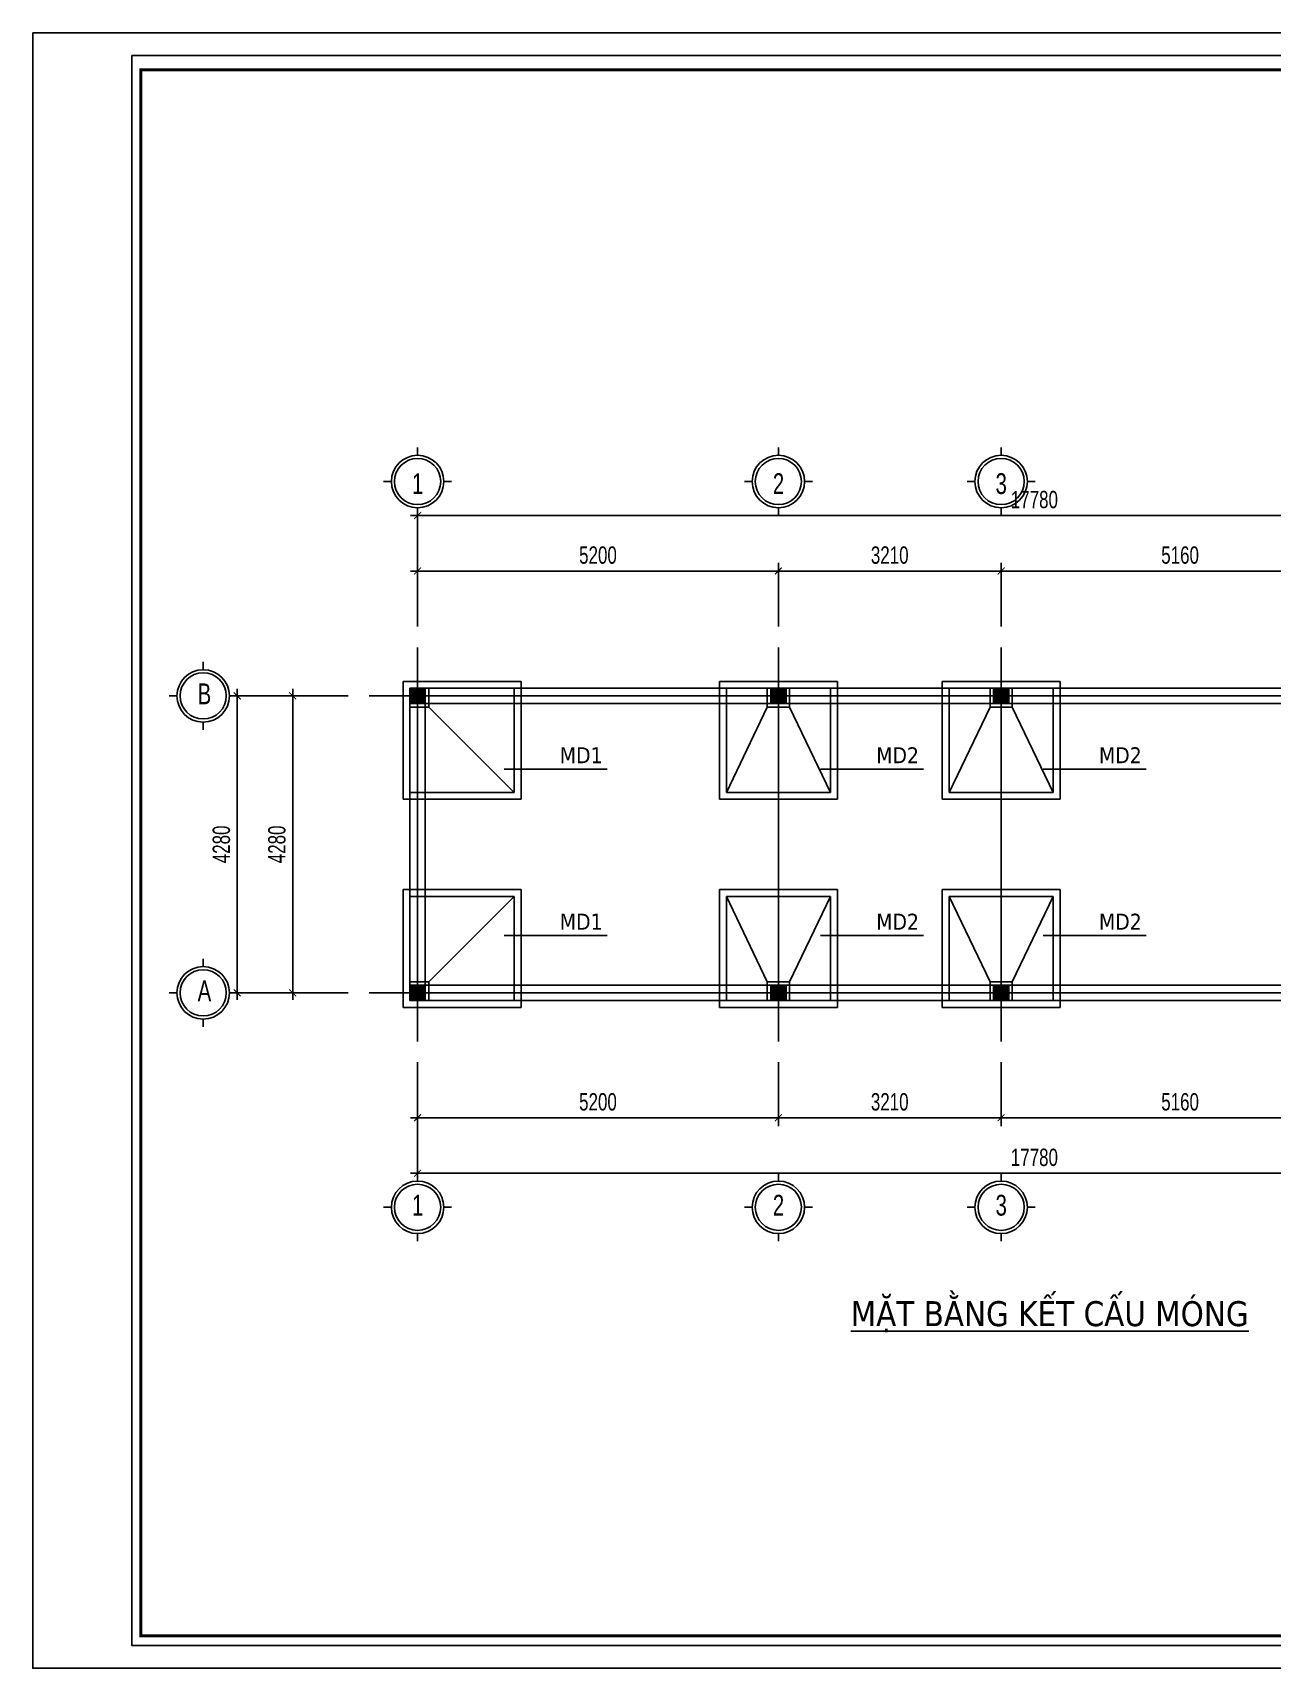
# Model space of a CAD drawing. Header units: inches. Extents: x 442278 to 842836, y -356313 to 59457.
# Drawn here: x 730625 to 748491, y -48075 to -24503 of the extents above; entities that cross this region are included whole.
import ezdxf
from ezdxf.enums import TextEntityAlignment as Align

# ---------------------------------------------------------------- set-up
doc = ezdxf.new("R2010")
doc.units = ezdxf.units.IN
doc.header["$LTSCALE"] = 250
doc.header["$MEASUREMENT"] = 0
doc.linetypes.add('CENTER', pattern=[50.8, 31.75, -6.35, 6.35, -6.35])
for name, color, linetype in [('3', 9, 'Continuous'), ('gsgsdfg', 31, 'Continuous'), ('LA.BT', 7, 'Continuous'), ('LA.DIM', 251, 'Continuous'), ('LA.KHAC', 252, 'Continuous'), ('LA.TEXT', 60, 'Continuous'), ('LA.TRUC', 251, 'CENTER'), ('NETTHAY', 8, 'Continuous'), ('NTHAY', 8, 'Continuous'), ('XDIT-BT', 7, 'Continuous'), ('XDIT-MANH', 252, 'Continuous')]:
    doc.layers.add(name, color=color, linetype=linetype)
doc.styles.add('AVANTH', font='')
doc.styles.add('S.STEXT', font='arial.ttf', dxfattribs={"width": 0.7})
doc.styles.get("Standard").update_dxf_attribs({"font": 'arial.ttf'})
doc.styles.add('VnAvantH', font='', dxfattribs={"width": 0.7})
doc.styles.get('AVANTH').set_extended_font_data('.VnAvantH')
doc.styles.get('VnAvantH').set_extended_font_data('.VnAvantH')
doc.dimstyles.new('S.DIM100', dxfattribs={"dimtxt": 250, "dimasz": 100, "dimexe": 120, "dimexo": 0, "dimgap": 100, "dimtad": 1, "dimdec": 0, "dimzin": 13, "dimdsep": 46, "dimtxsty": 'S.STEXT', "dimblk": 'ARCHTICK', "dimblk1": 'ARCHTICK', "dimcen": 0, "dimdle": 100, "dimclrd": 251, "dimclre": 251, "dimclrt": 60, "dimadec": 0, "dimazin": 0, "dimtfac": 1, "dimtdec": 0, "dimtix": 1, "dimtmove": 2, "dimatfit": 3, "dimfxl": 1, "dimtolj": 1, "dimtzin": 13, "dimarcsym": 0})
doc.dimstyles.get("Standard").update_dxf_attribs({"dimtxt": 0.18, "dimasz": 0.18, "dimexe": 0.18, "dimexo": 0.0625, "dimgap": 0.09, "dimtad": 0, "dimtih": 1, "dimtoh": 1, "dimdec": 0, "dimzin": 0, "dimdsep": 46, "dimtxsty": 'Standard', "dimcen": 0.09, "dimadec": 8, "dimazin": 0, "dimtfac": 1, "dimtdec": 0, "dimtofl": 0, "dimtmove": 0, "dimatfit": 3, "dimfxl": 1, "dimtolj": 1, "dimtzin": 0, "dimarcsym": 0})

# ---------------------------------------------------------------- blocks, each defined once
blk = doc.blocks.new('KHUNG CHUAN SEICO')
at = {"layer": 'DEFPOINTS', "lineweight": -3, "ltscale": 2000}
blk.add_lwpolyline([(0, 397.16), (572.13, 397.16), (572.13, 0), (0, 0)], close=True, dxfattribs=at)
at = {"layer": 'gsgsdfg'}
blk.add_lwpolyline([(0, 397.16), (572.13, 397.16), (572.13, 0), (0, 0)], close=True, dxfattribs=at)
blk.add_lwpolyline([(0, 397.16), (572.13, 397.16), (572.13, 0), (0, 0)], close=True, dxfattribs=at)
at = {"layer": 'NETTHAY', "ltscale": 0.5, "const_width": 0.743}
blk.add_lwpolyline([(26.26, 388.15), (460.75, 388.15), (460.75, 7.88), (26.26, 7.88), (26.26, 388.51)], dxfattribs=at)
at = {"layer": 'NTHAY', "lineweight": -3, "ltscale": 2000}
blk.add_lwpolyline([(24.06, 391.61), (565.91, 391.61), (565.91, 5.55), (24.06, 5.55)], close=True, dxfattribs=at)
at = {"layer": '3', "ltscale": 0.5, "style": 'VnAvantH'}
for tag, height, p in [('DRAWING1', 4.75, (514.01, 46.77)), ('DRAWING2', 4.75, (514.07, 36.02)), ('DATE', 2.5, (477.02, 18.64))]:
    blk.add_attdef(tag, text='', height=height, dxfattribs=at).set_placement(p, align=Align.CENTER)
blk = doc.blocks.new('_ArchTick')
at = {"color": 0, "linetype": 'ByBlock', "const_width": 0.15}
blk.add_lwpolyline([(-0.5, -0.5), (0.5, 0.5)], dxfattribs=at)
blk = doc.blocks.new('*D389')
at = {"layer": 'DEFPOINTS', "color": 0, "transparency": 16777216}
for p in [(734372, -34061), (735172, -34061), (735172, -38341)]:
    blk.add_point(p, dxfattribs=at)
at = {"layer": 'LA.DIM', "color": 251, "lineweight": -2, "transparency": 16777216}
for p, q in [((735172, -34061), (734252, -34061)), ((734372, -38441), (734372, -33961)), ((735172, -38341), (734252, -38341))]:
    blk.add_line(p, q, dxfattribs=at)
at = {"layer": 'LA.DIM', "color": 251, "lineweight": -2, "transparency": 16777216, "xscale": 100, "yscale": 100, "zscale": 100}
for p, rotation in [((734372, -34061), 90), ((734372, -38341), 270)]:
    blk.add_blockref('_ArchTick', p, dxfattribs=dict(at, rotation=rotation))
at = {"layer": 'LA.DIM', "color": 60, "transparency": 16777216, "insert": (734145, -36201), "char_height": 250, "attachment_point": 5, "rotation": 90, "style": 'S.STEXT'}
blk.add_mtext('\\A1;4280', dxfattribs=at)
blk = doc.blocks.new('*D390')
at = {"layer": 'DEFPOINTS', "color": 0, "transparency": 16777216}
for p in [(733572, -34061), (735172, -34061), (735172, -38341)]:
    blk.add_point(p, dxfattribs=at)
at = {"layer": 'LA.DIM', "color": 251, "lineweight": -2, "transparency": 16777216}
for p, q in [((735172, -34061), (733452, -34061)), ((733572, -38441), (733572, -33961)), ((735172, -38341), (733452, -38341))]:
    blk.add_line(p, q, dxfattribs=at)
at = {"layer": 'LA.DIM', "color": 251, "lineweight": -2, "transparency": 16777216, "xscale": 100, "yscale": 100, "zscale": 100}
for p, rotation in [((733572, -34061), 90), ((733572, -38341), 270)]:
    blk.add_blockref('_ArchTick', p, dxfattribs=dict(at, rotation=rotation))
at = {"layer": 'LA.DIM', "color": 60, "transparency": 16777216, "insert": (733345, -36201), "char_height": 250, "attachment_point": 5, "rotation": 90, "style": 'S.STEXT'}
blk.add_mtext('\\A1;4280', dxfattribs=at)
blk = doc.blocks.new('*D393')
at = {"layer": 'DEFPOINTS', "color": 0, "transparency": 16777216}
for p in [(736172, -39341), (741372, -39341), (741372, -40141)]:
    blk.add_point(p, dxfattribs=at)
at = {"layer": 'LA.DIM', "color": 251, "lineweight": -2, "transparency": 16777216}
for p, q in [((736172, -39341), (736172, -40261)), ((741372, -39341), (741372, -40261)), ((736072, -40141), (741472, -40141))]:
    blk.add_line(p, q, dxfattribs=at)
at = {"layer": 'LA.DIM', "color": 251, "lineweight": -2, "transparency": 16777216, "xscale": 100, "yscale": 100, "zscale": 100, "rotation": 180}
blk.add_blockref('_ArchTick', (736172, -40141), dxfattribs=at)
at = {"layer": 'LA.DIM', "color": 251, "lineweight": -2, "transparency": 16777216, "xscale": 100, "yscale": 100, "zscale": 100}
blk.add_blockref('_ArchTick', (741372, -40141), dxfattribs=at)
at = {"layer": 'LA.DIM', "color": 60, "transparency": 16777216, "insert": (738772, -39913), "char_height": 250, "attachment_point": 5, "style": 'S.STEXT'}
blk.add_mtext('\\A1;5200', dxfattribs=at)
blk = doc.blocks.new('*D394')
at = {"layer": 'DEFPOINTS', "color": 0, "transparency": 16777216}
for p in [(736172, -39341), (753952, -39341), (753952, -40941)]:
    blk.add_point(p, dxfattribs=at)
at = {"layer": 'LA.DIM', "color": 251, "lineweight": -2, "transparency": 16777216}
for p, q in [((736172, -39341), (736172, -41061)), ((753952, -39341), (753952, -41061)), ((736072, -40941), (754052, -40941))]:
    blk.add_line(p, q, dxfattribs=at)
at = {"layer": 'LA.DIM', "color": 251, "lineweight": -2, "transparency": 16777216, "xscale": 100, "yscale": 100, "zscale": 100, "rotation": 180}
blk.add_blockref('_ArchTick', (736172, -40941), dxfattribs=at)
at = {"layer": 'LA.DIM', "color": 251, "lineweight": -2, "transparency": 16777216, "xscale": 100, "yscale": 100, "zscale": 100}
blk.add_blockref('_ArchTick', (753952, -40941), dxfattribs=at)
at = {"layer": 'LA.DIM', "color": 60, "transparency": 16777216, "insert": (745062, -40713), "char_height": 250, "attachment_point": 5, "style": 'S.STEXT'}
blk.add_mtext('\\A1;17780', dxfattribs=at)
blk = doc.blocks.new('*D395')
at = {"layer": 'DEFPOINTS', "color": 0, "transparency": 16777216}
for p in [(741372, -32261), (736172, -33061), (741372, -33061)]:
    blk.add_point(p, dxfattribs=at)
at = {"layer": 'LA.DIM', "color": 251, "lineweight": -2, "transparency": 16777216}
for p, q in [((736072, -32261), (741472, -32261)), ((736172, -33061), (736172, -32141)), ((741372, -33061), (741372, -32141))]:
    blk.add_line(p, q, dxfattribs=at)
at = {"layer": 'LA.DIM', "color": 251, "lineweight": -2, "transparency": 16777216, "xscale": 100, "yscale": 100, "zscale": 100, "rotation": 180}
blk.add_blockref('_ArchTick', (736172, -32261), dxfattribs=at)
at = {"layer": 'LA.DIM', "color": 251, "lineweight": -2, "transparency": 16777216, "xscale": 100, "yscale": 100, "zscale": 100}
blk.add_blockref('_ArchTick', (741372, -32261), dxfattribs=at)
at = {"layer": 'LA.DIM', "color": 60, "transparency": 16777216, "insert": (738772, -32033), "char_height": 250, "attachment_point": 5, "style": 'S.STEXT'}
blk.add_mtext('\\A1;5200', dxfattribs=at)
blk = doc.blocks.new('*D396')
at = {"layer": 'DEFPOINTS', "color": 0, "transparency": 16777216}
for p in [(753952, -31461), (736172, -33061), (753952, -33061)]:
    blk.add_point(p, dxfattribs=at)
at = {"layer": 'LA.DIM', "color": 251, "lineweight": -2, "transparency": 16777216}
for p, q in [((736172, -33061), (736172, -31341)), ((753952, -33061), (753952, -31341)), ((736072, -31461), (754052, -31461))]:
    blk.add_line(p, q, dxfattribs=at)
at = {"layer": 'LA.DIM', "color": 251, "lineweight": -2, "transparency": 16777216, "xscale": 100, "yscale": 100, "zscale": 100, "rotation": 180}
blk.add_blockref('_ArchTick', (736172, -31461), dxfattribs=at)
at = {"layer": 'LA.DIM', "color": 251, "lineweight": -2, "transparency": 16777216, "xscale": 100, "yscale": 100, "zscale": 100}
blk.add_blockref('_ArchTick', (753952, -31461), dxfattribs=at)
at = {"layer": 'LA.DIM', "color": 60, "transparency": 16777216, "insert": (745062, -31233), "char_height": 250, "attachment_point": 5, "style": 'S.STEXT'}
blk.add_mtext('\\A1;17780', dxfattribs=at)
blk = doc.blocks.new('*D397')
at = {"layer": 'DEFPOINTS', "color": 0, "transparency": 16777216}
for p in [(741372, -39341), (744582, -39341), (744582, -40141)]:
    blk.add_point(p, dxfattribs=at)
at = {"layer": 'LA.DIM', "color": 251, "lineweight": -2, "transparency": 16777216}
for p, q in [((741372, -39341), (741372, -40261)), ((744582, -39341), (744582, -40261)), ((741272, -40141), (744682, -40141))]:
    blk.add_line(p, q, dxfattribs=at)
at = {"layer": 'LA.DIM', "color": 251, "lineweight": -2, "transparency": 16777216, "xscale": 100, "yscale": 100, "zscale": 100, "rotation": 180}
blk.add_blockref('_ArchTick', (741372, -40141), dxfattribs=at)
at = {"layer": 'LA.DIM', "color": 251, "lineweight": -2, "transparency": 16777216, "xscale": 100, "yscale": 100, "zscale": 100}
blk.add_blockref('_ArchTick', (744582, -40141), dxfattribs=at)
at = {"layer": 'LA.DIM', "color": 60, "transparency": 16777216, "insert": (742977, -39913), "char_height": 250, "attachment_point": 5, "style": 'S.STEXT'}
blk.add_mtext('\\A1;3210', dxfattribs=at)
blk = doc.blocks.new('*D398')
at = {"layer": 'DEFPOINTS', "color": 0, "transparency": 16777216}
for p in [(736172, -39341), (753952, -39341), (753952, -40941)]:
    blk.add_point(p, dxfattribs=at)
at = {"layer": 'LA.DIM', "color": 251, "lineweight": -2, "transparency": 16777216}
for p, q in [((736172, -39341), (736172, -41061)), ((753952, -39341), (753952, -41061)), ((736072, -40941), (754052, -40941))]:
    blk.add_line(p, q, dxfattribs=at)
at = {"layer": 'LA.DIM', "color": 251, "lineweight": -2, "transparency": 16777216, "xscale": 100, "yscale": 100, "zscale": 100, "rotation": 180}
blk.add_blockref('_ArchTick', (736172, -40941), dxfattribs=at)
at = {"layer": 'LA.DIM', "color": 251, "lineweight": -2, "transparency": 16777216, "xscale": 100, "yscale": 100, "zscale": 100}
blk.add_blockref('_ArchTick', (753952, -40941), dxfattribs=at)
at = {"layer": 'LA.DIM', "color": 60, "transparency": 16777216, "insert": (745062, -40713), "char_height": 250, "attachment_point": 5, "style": 'S.STEXT'}
blk.add_mtext('\\A1;17780', dxfattribs=at)
blk = doc.blocks.new('*D399')
at = {"layer": 'DEFPOINTS', "color": 0, "transparency": 16777216}
for p in [(744582, -32261), (741372, -33061), (744582, -33061)]:
    blk.add_point(p, dxfattribs=at)
at = {"layer": 'LA.DIM', "color": 251, "lineweight": -2, "transparency": 16777216}
for p, q in [((741272, -32261), (744682, -32261)), ((741372, -33061), (741372, -32141)), ((744582, -33061), (744582, -32141))]:
    blk.add_line(p, q, dxfattribs=at)
at = {"layer": 'LA.DIM', "color": 251, "lineweight": -2, "transparency": 16777216, "xscale": 100, "yscale": 100, "zscale": 100, "rotation": 180}
blk.add_blockref('_ArchTick', (741372, -32261), dxfattribs=at)
at = {"layer": 'LA.DIM', "color": 251, "lineweight": -2, "transparency": 16777216, "xscale": 100, "yscale": 100, "zscale": 100}
blk.add_blockref('_ArchTick', (744582, -32261), dxfattribs=at)
at = {"layer": 'LA.DIM', "color": 60, "transparency": 16777216, "insert": (742977, -32033), "char_height": 250, "attachment_point": 5, "style": 'S.STEXT'}
blk.add_mtext('\\A1;3210', dxfattribs=at)
blk = doc.blocks.new('*D400')
at = {"layer": 'DEFPOINTS', "color": 0, "transparency": 16777216}
for p in [(753952, -31461), (736172, -33061), (753952, -33061)]:
    blk.add_point(p, dxfattribs=at)
at = {"layer": 'LA.DIM', "color": 251, "lineweight": -2, "transparency": 16777216}
for p, q in [((736172, -33061), (736172, -31341)), ((753952, -33061), (753952, -31341)), ((736072, -31461), (754052, -31461))]:
    blk.add_line(p, q, dxfattribs=at)
at = {"layer": 'LA.DIM', "color": 251, "lineweight": -2, "transparency": 16777216, "xscale": 100, "yscale": 100, "zscale": 100, "rotation": 180}
blk.add_blockref('_ArchTick', (736172, -31461), dxfattribs=at)
at = {"layer": 'LA.DIM', "color": 251, "lineweight": -2, "transparency": 16777216, "xscale": 100, "yscale": 100, "zscale": 100}
blk.add_blockref('_ArchTick', (753952, -31461), dxfattribs=at)
at = {"layer": 'LA.DIM', "color": 60, "transparency": 16777216, "insert": (745062, -31233), "char_height": 250, "attachment_point": 5, "style": 'S.STEXT'}
blk.add_mtext('\\A1;17780', dxfattribs=at)
blk = doc.blocks.new('*D401')
at = {"layer": 'DEFPOINTS', "color": 0, "transparency": 16777216}
for p in [(744582, -39341), (749742, -39341), (749742, -40141)]:
    blk.add_point(p, dxfattribs=at)
at = {"layer": 'LA.DIM', "color": 251, "lineweight": -2, "transparency": 16777216}
for p, q in [((744582, -39341), (744582, -40261)), ((749742, -39341), (749742, -40261)), ((744482, -40141), (749842, -40141))]:
    blk.add_line(p, q, dxfattribs=at)
at = {"layer": 'LA.DIM', "color": 251, "lineweight": -2, "transparency": 16777216, "xscale": 100, "yscale": 100, "zscale": 100, "rotation": 180}
blk.add_blockref('_ArchTick', (744582, -40141), dxfattribs=at)
at = {"layer": 'LA.DIM', "color": 251, "lineweight": -2, "transparency": 16777216, "xscale": 100, "yscale": 100, "zscale": 100}
blk.add_blockref('_ArchTick', (749742, -40141), dxfattribs=at)
at = {"layer": 'LA.DIM', "color": 60, "transparency": 16777216, "insert": (747162, -39913), "char_height": 250, "attachment_point": 5, "style": 'S.STEXT'}
blk.add_mtext('\\A1;5160', dxfattribs=at)
blk = doc.blocks.new('*D402')
at = {"layer": 'DEFPOINTS', "color": 0, "transparency": 16777216}
for p in [(736172, -39341), (753952, -39341), (753952, -40941)]:
    blk.add_point(p, dxfattribs=at)
at = {"layer": 'LA.DIM', "color": 251, "lineweight": -2, "transparency": 16777216}
for p, q in [((736172, -39341), (736172, -41061)), ((753952, -39341), (753952, -41061)), ((736072, -40941), (754052, -40941))]:
    blk.add_line(p, q, dxfattribs=at)
at = {"layer": 'LA.DIM', "color": 251, "lineweight": -2, "transparency": 16777216, "xscale": 100, "yscale": 100, "zscale": 100, "rotation": 180}
blk.add_blockref('_ArchTick', (736172, -40941), dxfattribs=at)
at = {"layer": 'LA.DIM', "color": 251, "lineweight": -2, "transparency": 16777216, "xscale": 100, "yscale": 100, "zscale": 100}
blk.add_blockref('_ArchTick', (753952, -40941), dxfattribs=at)
at = {"layer": 'LA.DIM', "color": 60, "transparency": 16777216, "insert": (745062, -40713), "char_height": 250, "attachment_point": 5, "style": 'S.STEXT'}
blk.add_mtext('\\A1;17780', dxfattribs=at)
blk = doc.blocks.new('*D403')
at = {"layer": 'DEFPOINTS', "color": 0, "transparency": 16777216}
for p in [(749742, -32261), (744582, -33061), (749742, -33061)]:
    blk.add_point(p, dxfattribs=at)
at = {"layer": 'LA.DIM', "color": 251, "lineweight": -2, "transparency": 16777216}
for p, q in [((744482, -32261), (749842, -32261)), ((744582, -33061), (744582, -32141)), ((749742, -33061), (749742, -32141))]:
    blk.add_line(p, q, dxfattribs=at)
at = {"layer": 'LA.DIM', "color": 251, "lineweight": -2, "transparency": 16777216, "xscale": 100, "yscale": 100, "zscale": 100, "rotation": 180}
blk.add_blockref('_ArchTick', (744582, -32261), dxfattribs=at)
at = {"layer": 'LA.DIM', "color": 251, "lineweight": -2, "transparency": 16777216, "xscale": 100, "yscale": 100, "zscale": 100}
blk.add_blockref('_ArchTick', (749742, -32261), dxfattribs=at)
at = {"layer": 'LA.DIM', "color": 60, "transparency": 16777216, "insert": (747162, -32033), "char_height": 250, "attachment_point": 5, "style": 'S.STEXT'}
blk.add_mtext('\\A1;5160', dxfattribs=at)
blk = doc.blocks.new('*D404')
at = {"layer": 'DEFPOINTS', "color": 0, "transparency": 16777216}
for p in [(753952, -31461), (736172, -33061), (753952, -33061)]:
    blk.add_point(p, dxfattribs=at)
at = {"layer": 'LA.DIM', "color": 251, "lineweight": -2, "transparency": 16777216}
for p, q in [((736172, -33061), (736172, -31341)), ((753952, -33061), (753952, -31341)), ((736072, -31461), (754052, -31461))]:
    blk.add_line(p, q, dxfattribs=at)
at = {"layer": 'LA.DIM', "color": 251, "lineweight": -2, "transparency": 16777216, "xscale": 100, "yscale": 100, "zscale": 100, "rotation": 180}
blk.add_blockref('_ArchTick', (736172, -31461), dxfattribs=at)
at = {"layer": 'LA.DIM', "color": 251, "lineweight": -2, "transparency": 16777216, "xscale": 100, "yscale": 100, "zscale": 100}
blk.add_blockref('_ArchTick', (753952, -31461), dxfattribs=at)
at = {"layer": 'LA.DIM', "color": 60, "transparency": 16777216, "insert": (745062, -31233), "char_height": 250, "attachment_point": 5, "style": 'S.STEXT'}
blk.add_mtext('\\A1;17780', dxfattribs=at)
blk = doc.blocks.new('*D406')
at = {"layer": 'DEFPOINTS', "color": 0, "transparency": 16777216}
for p in [(736172, -39341), (753952, -39341), (753952, -40941)]:
    blk.add_point(p, dxfattribs=at)
at = {"layer": 'LA.DIM', "color": 251, "lineweight": -2, "transparency": 16777216}
for p, q in [((736172, -39341), (736172, -41061)), ((753952, -39341), (753952, -41061)), ((736072, -40941), (754052, -40941))]:
    blk.add_line(p, q, dxfattribs=at)
at = {"layer": 'LA.DIM', "color": 251, "lineweight": -2, "transparency": 16777216, "xscale": 100, "yscale": 100, "zscale": 100, "rotation": 180}
blk.add_blockref('_ArchTick', (736172, -40941), dxfattribs=at)
at = {"layer": 'LA.DIM', "color": 251, "lineweight": -2, "transparency": 16777216, "xscale": 100, "yscale": 100, "zscale": 100}
blk.add_blockref('_ArchTick', (753952, -40941), dxfattribs=at)
at = {"layer": 'LA.DIM', "color": 60, "transparency": 16777216, "insert": (745062, -40713), "char_height": 250, "attachment_point": 5, "style": 'S.STEXT'}
blk.add_mtext('\\A1;17780', dxfattribs=at)
blk = doc.blocks.new('*D408')
at = {"layer": 'DEFPOINTS', "color": 0, "transparency": 16777216}
for p in [(753952, -31461), (736172, -33061), (753952, -33061)]:
    blk.add_point(p, dxfattribs=at)
at = {"layer": 'LA.DIM', "color": 251, "lineweight": -2, "transparency": 16777216}
for p, q in [((736172, -33061), (736172, -31341)), ((753952, -33061), (753952, -31341)), ((736072, -31461), (754052, -31461))]:
    blk.add_line(p, q, dxfattribs=at)
at = {"layer": 'LA.DIM', "color": 251, "lineweight": -2, "transparency": 16777216, "xscale": 100, "yscale": 100, "zscale": 100, "rotation": 180}
blk.add_blockref('_ArchTick', (736172, -31461), dxfattribs=at)
at = {"layer": 'LA.DIM', "color": 251, "lineweight": -2, "transparency": 16777216, "xscale": 100, "yscale": 100, "zscale": 100}
blk.add_blockref('_ArchTick', (753952, -31461), dxfattribs=at)
at = {"layer": 'LA.DIM', "color": 60, "transparency": 16777216, "insert": (745062, -31233), "char_height": 250, "attachment_point": 5, "style": 'S.STEXT'}
blk.add_mtext('\\A1;17780', dxfattribs=at)

msp = doc.modelspace()

# ---------------------------------------------------------------- hatches: boundary and pattern name
at = {"layer": 'LA.KHAC'}
for points in [[(736062.67, -33951.14), (736062.67, -34171.14), (736282.67, -34171.14), (736282.67, -33951.14)], [(741262.67, -33951.14), (741262.67, -34171.14), (741482.67, -34171.14), (741482.67, -33951.14)], [(744472.67, -33951.14), (744472.67, -34171.14), (744692.67, -34171.14), (744692.67, -33951.14)], [(736062.67, -38451.14), (736062.67, -38231.14), (736282.67, -38231.14), (736282.67, -38451.14)], [(741262.67, -38451.14), (741262.67, -38231.14), (741482.67, -38231.14), (741482.67, -38451.14)], [(744472.67, -38451.14), (744472.67, -38231.14), (744692.67, -38231.14), (744692.67, -38451.14)]]:
    msp.add_hatch(color=256, dxfattribs=at).paths.add_polyline_path(points, flags=16)

# ---------------------------------------------------------------- linework, layer by layer
at = {"layer": 'LA.BT'}
for p, q in [((736062.77, -33951.14), (737562.77, -33951.14)), ((736062.77, -35451.14), (736062.77, -33951.14)), ((737562.77, -33951.14), (737562.77, -35451.14)), ((740622.77, -33951.14), (742122.77, -33951.14)), ((740622.77, -35451.14), (740622.77, -33951.14)), ((742122.77, -33951.14), (742122.77, -35451.14)), ((743832.77, -33951.14), (745332.77, -33951.14)), ((743832.77, -35451.14), (743832.77, -33951.14)), ((745332.77, -33951.14), (745332.77, -35451.14)), ((737562.77, -35451.14), (736062.77, -35451.14)), ((742122.77, -35451.14), (740622.77, -35451.14)), ((745332.77, -35451.14), (743832.77, -35451.14)), ((737562.77, -36951.14), (736062.77, -36951.14)), ((736062.77, -36951.14), (736062.77, -38451.14)), ((737562.77, -38451.14), (737562.77, -36951.14)), ((742122.77, -36951.14), (740622.77, -36951.14)), ((740622.77, -36951.14), (740622.77, -38451.14)), ((742122.77, -38451.14), (742122.77, -36951.14)), ((745332.77, -36951.14), (743832.77, -36951.14)), ((743832.77, -36951.14), (743832.77, -38451.14)), ((745332.77, -38451.14), (745332.77, -36951.14)), ((736062.77, -38451.14), (737562.77, -38451.14)), ((740622.77, -38451.14), (742122.77, -38451.14)), ((743832.77, -38451.14), (745332.77, -38451.14))]:
    msp.add_line(p, q, dxfattribs=at)
for points in [[(736062.67, -33951.14), (736062.67, -34171.14), (736282.67, -34171.14), (736282.67, -33951.14)], [(736062.77, -34171.14), (736282.77, -34171.14), (736282.77, -33951.14), (736062.77, -33951.14)], [(741262.67, -33951.14), (741262.67, -34171.14), (741482.67, -34171.14), (741482.67, -33951.14)], [(741262.77, -34171.14), (741482.77, -34171.14), (741482.77, -33951.14), (741262.77, -33951.14)], [(741262.77, -34171.14), (741482.77, -34171.14), (741482.77, -33951.14), (741262.77, -33951.14)], [(744472.67, -33951.14), (744472.67, -34171.14), (744692.67, -34171.14), (744692.67, -33951.14)], [(744472.77, -34171.14), (744692.77, -34171.14), (744692.77, -33951.14), (744472.77, -33951.14)], [(744472.77, -34171.14), (744692.77, -34171.14), (744692.77, -33951.14), (744472.77, -33951.14)], [(736062.67, -38451.14), (736062.67, -38231.14), (736282.67, -38231.14), (736282.67, -38451.14)], [(736062.77, -38231.14), (736282.77, -38231.14), (736282.77, -38451.14), (736062.77, -38451.14)], [(741262.67, -38451.14), (741262.67, -38231.14), (741482.67, -38231.14), (741482.67, -38451.14)], [(741262.77, -38231.14), (741482.77, -38231.14), (741482.77, -38451.14), (741262.77, -38451.14)], [(741262.77, -38231.14), (741482.77, -38231.14), (741482.77, -38451.14), (741262.77, -38451.14)], [(744472.67, -38451.14), (744472.67, -38231.14), (744692.67, -38231.14), (744692.67, -38451.14)], [(744472.77, -38231.14), (744692.77, -38231.14), (744692.77, -38451.14), (744472.77, -38451.14)], [(744472.77, -38231.14), (744692.77, -38231.14), (744692.77, -38451.14), (744472.77, -38451.14)]]:
    msp.add_lwpolyline(points, close=True, dxfattribs=at)
at = {"layer": 'LA.KHAC'}
for p, q in [((735962.77, -33851.14), (737662.77, -33851.14)), ((735962.77, -35551.14), (735962.77, -33851.14)), ((737662.77, -33851.14), (737662.77, -35551.14)), ((740522.77, -33851.14), (742222.77, -33851.14)), ((740522.77, -35551.14), (740522.77, -33851.14)), ((742222.77, -33851.14), (742222.77, -35551.14)), ((743732.77, -33851.14), (745432.77, -33851.14)), ((743732.77, -35551.14), (743732.77, -33851.14)), ((745432.77, -33851.14), (745432.77, -35551.14)), ((737562.77, -35451.14), (736332.77, -34221.14)), ((740622.77, -35451.14), (741212.77, -34221.14)), ((742122.77, -35451.14), (741532.77, -34221.14)), ((743832.77, -35451.14), (744422.77, -34221.14)), ((745332.77, -35451.14), (744742.77, -34221.14)), ((737662.77, -35551.14), (735962.77, -35551.14)), ((742222.77, -35551.14), (740522.77, -35551.14)), ((745432.77, -35551.14), (743732.77, -35551.14)), ((737662.77, -36851.14), (735962.77, -36851.14)), ((735962.77, -36851.14), (735962.77, -38551.14)), ((737562.77, -36951.14), (736332.77, -38181.14)), ((737662.77, -38551.14), (737662.77, -36851.14)), ((742222.77, -36851.14), (740522.77, -36851.14)), ((740522.77, -36851.14), (740522.77, -38551.14)), ((740622.77, -36951.14), (741212.77, -38181.14)), ((742122.77, -36951.14), (741532.77, -38181.14)), ((742222.77, -38551.14), (742222.77, -36851.14)), ((745432.77, -36851.14), (743732.77, -36851.14)), ((743732.77, -36851.14), (743732.77, -38551.14)), ((743832.77, -36951.14), (744422.77, -38181.14)), ((745332.77, -36951.14), (744742.77, -38181.14)), ((745432.77, -38551.14), (745432.77, -36851.14)), ((735962.77, -38551.14), (737662.77, -38551.14)), ((740522.77, -38551.14), (742222.77, -38551.14)), ((743732.77, -38551.14), (745432.77, -38551.14))]:
    msp.add_line(p, q, dxfattribs=at)
for points in [[(736062.77, -34221.14), (736332.77, -34221.14), (736332.77, -33951.14), (736062.77, -33951.14)], [(741212.77, -34221.14), (741532.77, -34221.14), (741532.77, -33951.14), (741212.77, -33951.14)], [(744422.77, -34221.14), (744742.77, -34221.14), (744742.77, -33951.14), (744422.77, -33951.14)], [(736062.77, -38181.14), (736332.77, -38181.14), (736332.77, -38451.14), (736062.77, -38451.14)], [(741212.77, -38181.14), (741532.77, -38181.14), (741532.77, -38451.14), (741212.77, -38451.14)], [(744422.77, -38181.14), (744742.77, -38181.14), (744742.77, -38451.14), (744422.77, -38451.14)]]:
    msp.add_lwpolyline(points, close=True, dxfattribs=at)
at = {"layer": 'LA.TRUC', "ltscale": 30}
for p, q in [((736172.33, -39041.14), (736172.33, -33361.14)), ((741372.33, -39041.14), (741372.33, -33361.14)), ((744582.33, -39041.14), (744582.33, -33361.14)), ((735472.33, -34061.14), (754652.33, -34061.14)), ((735472.33, -38341.14), (754652.33, -38341.14))]:
    msp.add_line(p, q, dxfattribs=at)
at = {"layer": 'LA.TRUC', "ltscale": 5}
for p, q in [((736062.77, -34061.14), (737562.77, -34061.14)), ((736172.77, -33951.14), (736172.77, -35451.14)), ((740622.77, -34061.14), (742122.77, -34061.14)), ((741372.77, -33951.14), (741372.77, -35451.14)), ((743832.77, -34061.14), (745332.77, -34061.14)), ((744582.77, -33951.14), (744582.77, -35451.14)), ((736172.77, -38451.14), (736172.77, -36951.14)), ((741372.77, -38451.14), (741372.77, -36951.14)), ((744582.77, -38451.14), (744582.77, -36951.14)), ((736062.77, -38341.14), (737562.77, -38341.14)), ((740622.77, -38341.14), (742122.77, -38341.14)), ((743832.77, -38341.14), (745332.77, -38341.14))]:
    msp.add_line(p, q, dxfattribs=at)
at = {"layer": 'XDIT-BT'}
for p, q in [((736061.99, -33951.14), (754062, -33951.14)), ((736062.69, -38451.14), (736061.99, -33951.14)), ((736282.02, -34171.14), (753842, -34171.14)), ((736282.65, -38231.14), (736282.02, -34171.14)), ((753842, -38231.14), (736282.65, -38231.14)), ((754062, -38451.14), (736062.69, -38451.14))]:
    msp.add_line(p, q, dxfattribs=at)
at = {"layer": 'XDIT-BT', "linetype": 'Continuous'}
for centre in [(736172.33, -30971.36), (741372.33, -30971.36), (744582.33, -30971.36), (733082.56, -34061.14), (733082.56, -38341.14), (736172.33, -41431.36), (741372.33, -41431.36), (744582.33, -41431.36)]:
    msp.add_circle(centre, 332.64, dxfattribs=at)
at = {"layer": 'XDIT-MANH', "linetype": 'Continuous'}
for p, q in [((736172.33, -30481.14), (736172.33, -30593.09)), ((741372.33, -30481.14), (741372.33, -30593.09)), ((744582.33, -30481.14), (744582.33, -30593.09)), ((735794.06, -30971.36), (735682.11, -30971.36)), ((736550.61, -30971.36), (736662.56, -30971.36)), ((740994.06, -30971.36), (740882.11, -30971.36)), ((741750.61, -30971.36), (741862.56, -30971.36)), ((744204.06, -30971.36), (744092.11, -30971.36)), ((744960.61, -30971.36), (745072.56, -30971.36)), ((736172.33, -31461.59), (736172.33, -31349.64)), ((741372.33, -31461.59), (741372.33, -31349.64)), ((744582.33, -31461.59), (744582.33, -31349.64)), ((733082.56, -33570.92), (733082.56, -33682.86)), ((732704.28, -34061.14), (732592.33, -34061.14)), ((733460.83, -34061.14), (733572.78, -34061.14)), ((733082.56, -34551.36), (733082.56, -34439.42)), ((733082.56, -37850.92), (733082.56, -37962.86)), ((732704.28, -38341.14), (732592.33, -38341.14)), ((733460.83, -38341.14), (733572.78, -38341.14)), ((733082.56, -38831.36), (733082.56, -38719.42)), ((736172.33, -40941.14), (736172.33, -41053.09)), ((741372.33, -40941.14), (741372.33, -41053.09)), ((744582.33, -40941.14), (744582.33, -41053.09)), ((735794.06, -41431.36), (735682.11, -41431.36)), ((736550.61, -41431.36), (736662.56, -41431.36)), ((740994.06, -41431.36), (740882.11, -41431.36)), ((741750.61, -41431.36), (741862.56, -41431.36)), ((744204.06, -41431.36), (744092.11, -41431.36)), ((744960.61, -41431.36), (745072.56, -41431.36)), ((736172.33, -41921.59), (736172.33, -41809.64)), ((741372.33, -41921.59), (741372.33, -41809.64)), ((744582.33, -41921.59), (744582.33, -41809.64))]:
    msp.add_line(p, q, dxfattribs=at)
at = {"layer": 'XDIT-MANH'}
for p, q in [((736172.67, -34061.14), (736173.67, -34061.14)), ((741372.67, -34061.14), (741373.67, -34061.14)), ((744582.67, -34061.14), (744583.67, -34061.14)), ((736172.67, -38341.14), (736173.67, -38341.14)), ((741372.67, -38341.14), (741373.67, -38341.14)), ((744582.67, -38341.14), (744583.67, -38341.14))]:
    msp.add_line(p, q, dxfattribs=at)
at = {"layer": 'XDIT-MANH', "linetype": 'Continuous'}
for centre in [(736172.33, -30971.36), (741372.33, -30971.36), (744582.33, -30971.36), (733082.56, -34061.14), (733082.56, -38341.14), (736172.33, -41431.36), (741372.33, -41431.36), (744582.33, -41431.36)]:
    msp.add_circle(centre, 378.28, dxfattribs=at)

# ---------------------------------------------------------------- block references
at = {"layer": 'LA.DIM', "xscale": 59.35300561240523, "yscale": 59.35300561205079, "zscale": 59.35300561188299}
msp.add_blockref('KHUNG CHUAN SEICO', (730625.15, -48075.44), dxfattribs=at)

# ---------------------------------------------------------------- texts
at = {"layer": 'LA.TEXT', "style": 'S.STEXT', "width": 0.7}
for s, p in [('1', (736092.33, -31151.14)), ('2', (741292.33, -31151.14)), ('3', (744502.33, -31151.14)), ('B', (733002.33, -34181.14)), ('A', (733002.33, -38461.14)), ('1', (736092.33, -41551.14)), ('2', (741292.33, -41551.14)), ('3', (744502.33, -41551.14))]:
    msp.add_text(s, height=300, dxfattribs=at).set_placement(p)
at = {"layer": 'LA.TEXT', "attachment_point": 7, "style": 'AVANTH'}
for s, insert, char_height, width in [('{\\fTahoma|b0|i0|c0|p34;MD1}', (738221.94, -35031.57), 230.4, 9065.0469), ('{\\fTahoma|b0|i0|c0|p34;MD2}', (742781.94, -35031.57), 230.4, 9065.0469), ('{\\fTahoma|b0|i0|c0|p34;MD2}', (745991.94, -35031.57), 230.4, 9065.0469), ('{\\fTahoma|b0|i0|c0|p34;MD1}', (738221.94, -37430.35), 230.4, 9065.0469), ('{\\fTahoma|b0|i0|c0|p34;MD2}', (742781.94, -37430.35), 230.4, 9065.0469), ('{\\fTahoma|b0|i0|c0|p34;MD2}', (745991.94, -37430.35), 230.4, 9065.0469), ('{\\fTahoma|b0|i0|c0|p34;\\LMẶT BẰNG KẾT CẤU MÓNG}', (742414.68, -43234.69), 360, 18167.6107)]:
    msp.add_mtext(s, dxfattribs=dict(at, insert=insert, char_height=char_height, width=width))

# ---------------------------------------------------------------- dimensions: what is measured, and where the dimension line sits
at = {"layer": 'LA.DIM'}
for base, p1, p2, picture, middle in [((753952.33, -31461.14), (736172.33, -33061.14), (753952.33, -33061.14), '*D396', (745062.33, -31233.5)), ((753952.33, -31461.14), (736172.33, -33061.14), (753952.33, -33061.14), '*D400', (745062.33, -31233.5)), ((753952.33, -31461.14), (736172.33, -33061.14), (753952.33, -33061.14), '*D404', (745062.33, -31233.5)), ((753952.33, -31461.14), (736172.33, -33061.14), (753952.33, -33061.14), '*D408', (745062.33, -31233.5)), ((741372.33, -32261.14), (736172.33, -33061.14), (741372.33, -33061.14), '*D395', (738772.33, -32033.5)), ((744582.33, -32261.14), (741372.33, -33061.14), (744582.33, -33061.14), '*D399', (742977.33, -32033.41)), ((749742.33, -32261.14), (744582.33, -33061.14), (749742.33, -33061.14), '*D403', (747162.33, -32033.5)), ((741372.33, -40141.14), (736172.33, -39341.14), (741372.33, -39341.14), '*D393', (738772.33, -39913.5)), ((753952.33, -40941.14), (736172.33, -39341.14), (753952.33, -39341.14), '*D394', (745062.33, -40713.5)), ((753952.33, -40941.14), (736172.33, -39341.14), (753952.33, -39341.14), '*D398', (745062.33, -40713.5)), ((753952.33, -40941.14), (736172.33, -39341.14), (753952.33, -39341.14), '*D402', (745062.33, -40713.5)), ((753952.33, -40941.14), (736172.33, -39341.14), (753952.33, -39341.14), '*D406', (745062.33, -40713.5)), ((744582.33, -40141.14), (741372.33, -39341.14), (744582.33, -39341.14), '*D397', (742977.33, -39913.41)), ((749742.33, -40141.14), (744582.33, -39341.14), (749742.33, -39341.14), '*D401', (747162.33, -39913.5))]:
    dim = msp.add_linear_dim(base=base, p1=p1, p2=p2, dimstyle='S.DIM100', dxfattribs=at)
    dim.commit()
    dim.dimension.update_dxf_attribs({"geometry": picture, "text_midpoint": middle})
for base, picture, middle in [((733572.33, -34061.14), '*D390', (733344.69, -36201.14)), ((734372.33, -34061.14), '*D389', (734144.69, -36201.14))]:
    dim = msp.add_linear_dim(base=base, p1=(735172.33, -38341.14), p2=(735172.33, -34061.14), angle=90, dimstyle='S.DIM100', dxfattribs=at)
    dim.commit()
    dim.dimension.update_dxf_attribs({"geometry": picture, "text_midpoint": middle})

# ---------------------------------------------------------------- leaders
at = {"layer": 'XDIT-MANH'}
for points in [[(737420.63, -35116.74), (738903.83, -35116.74)], [(741980.63, -35116.74), (743463.83, -35116.74)], [(745190.63, -35116.74), (746673.83, -35116.74)], [(737420.63, -37515.52), (738903.83, -37515.52)], [(741980.63, -37515.52), (743463.83, -37515.52)], [(745190.63, -37515.52), (746673.83, -37515.52)]]:
    msp.add_leader(points, dimstyle='Standard', override={"dimgap": 0.09, "dimtad": 0}, dxfattribs=at)

doc.saveas('drawing.dxf')
